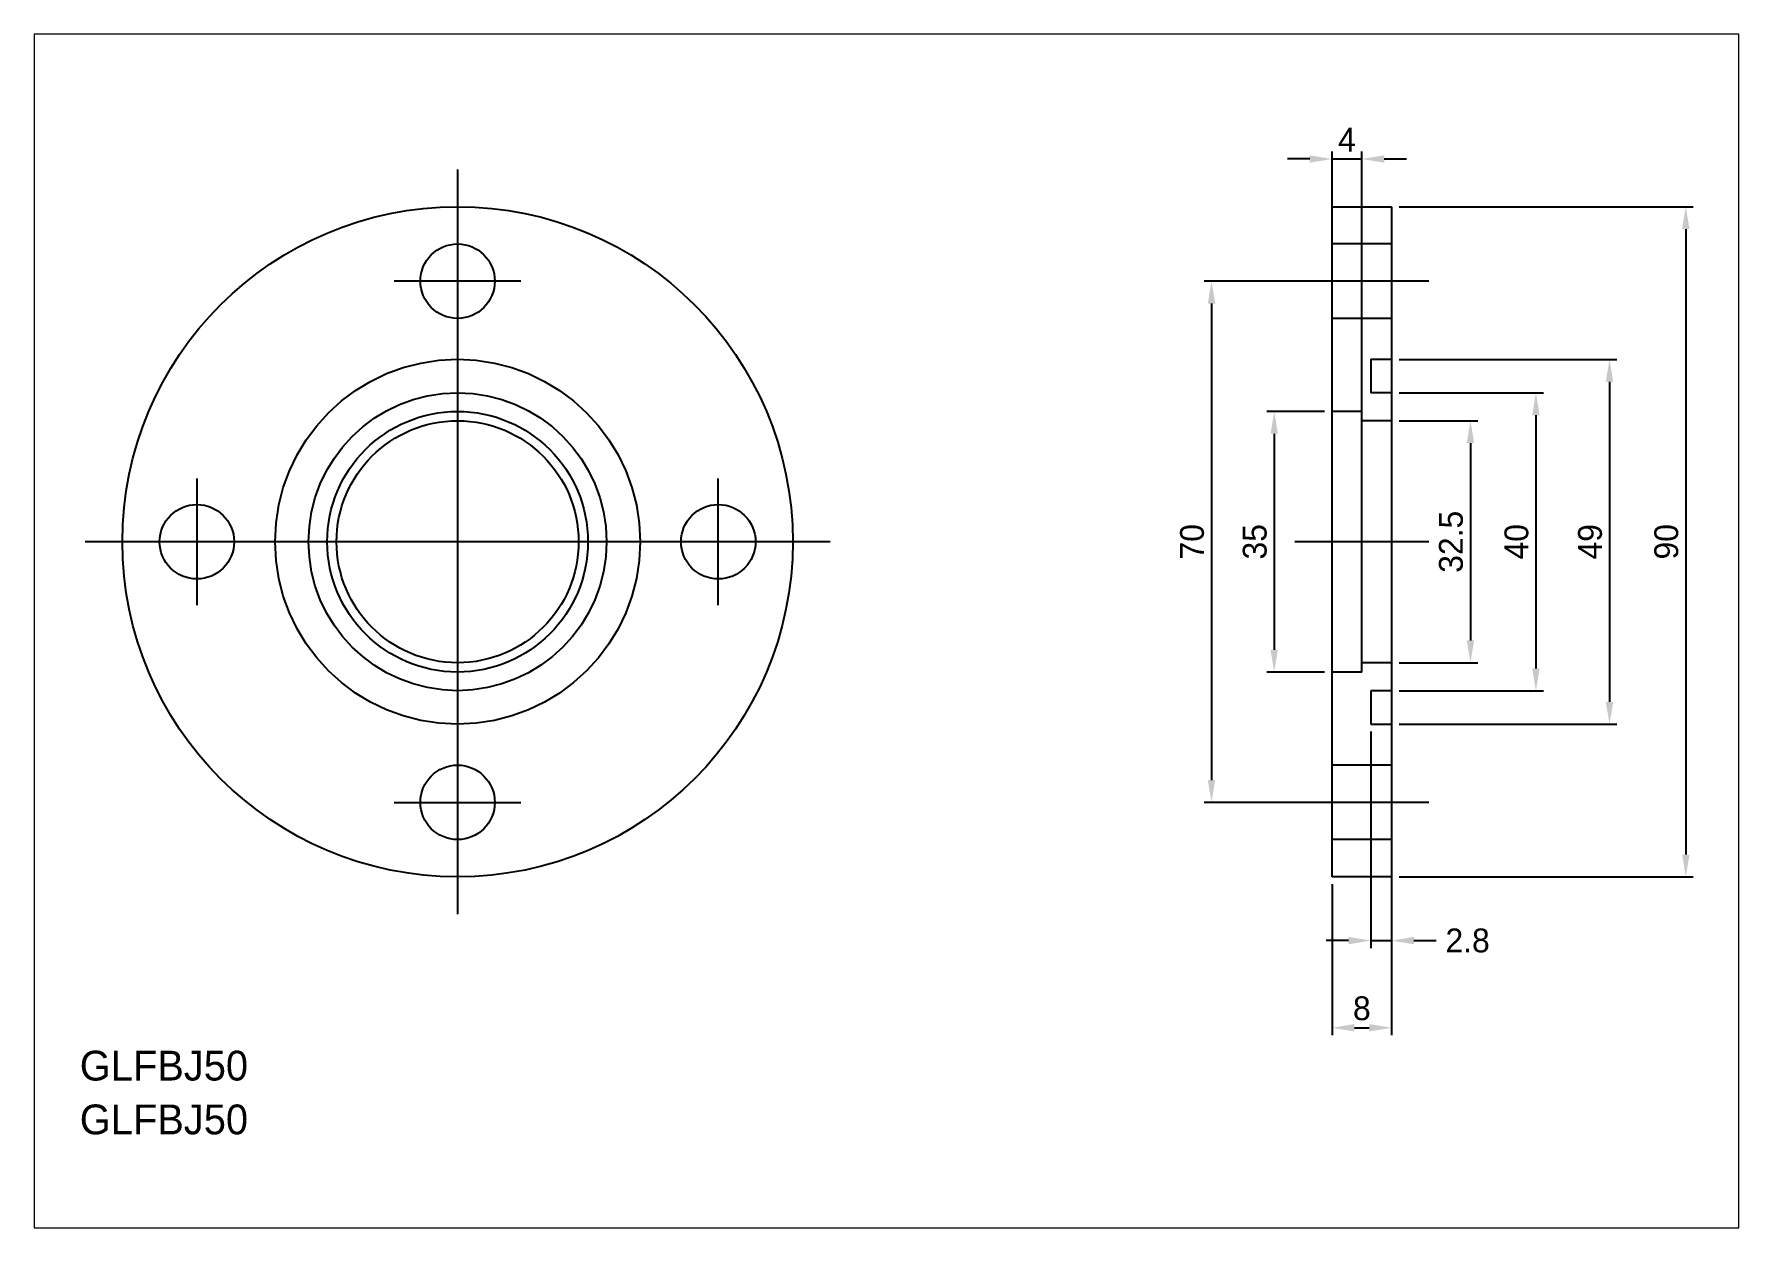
# Paper-space layout 'レイアウト1' of a CAD drawing. Extents: x 1.14 to 10.3, y 0.8 to 7.21.
# The model-space entities are those that its viewports show. They can reach past a viewport. Long polylines and large blocks are cut down to what shows.
import ezdxf

# ---------------------------------------------------------------- set-up
doc = ezdxf.new("R2010")
doc.units = 0
doc.header["$MEASUREMENT"] = 0
doc.linetypes.add('CENTER', pattern=[2, 1.25, -0.25, 0.25, -0.25])
doc.linetypes.add('DASHED', pattern=[0.75, 0.5, -0.25])
doc.layers.get('0').update_dxf_attribs({"linetype": 'CONTINUOUS'})
doc.layers.get('DEFPOINTS').update_dxf_attribs({"linetype": 'CONTINUOUS'})
doc.layers.add('CENTER', color=1, linetype='CENTER')
doc.layers.add('SIZE', color=7, linetype='CONTINUOUS')
doc.dimstyles.new('MISUMI', dxfattribs={"dimtxt": 3.2, "dimasz": 3, "dimexe": 1, "dimexo": 1, "dimgap": 1, "dimtad": 1, "dimdec": 4, "dimdsep": 46, "dimtxsty": 'STANDARD', "dimcen": 0, "dimadec": 0, "dimazin": 0, "dimtfac": 0.6, "dimtdec": 4, "dimtix": 1, "dimtmove": 2, "dimatfit": 3, "dimfxl": 1, "dimtvp": 1, "dimtolj": 1, "dimarcsym": 0})

# ---------------------------------------------------------------- blocks, each defined once
blk = doc.blocks.new('*D19')
at = {"layer": 'DEFPOINTS', "color": 0, "linetype": 'Continuous'}
for p in [(122.25, 65.4), (114.49, 30.4), (122.25, 30.4)]:
    blk.add_point(p, dxfattribs=at)
at = {"layer": 'SIZE', "color": 0, "linetype": 'Continuous', "lineweight": -2}
for p, q in [((121.25, 65.4), (113.49, 65.4)), ((114.49, 62.4), (114.49, 33.4)), ((121.25, 30.4), (113.49, 30.4))]:
    blk.add_line(p, q, dxfattribs=at)
at = {"layer": 'SIZE', "color": 0, "linetype": 'Continuous'}
for points in [[(113.99, 62.4), (114.99, 62.4), (114.49, 65.4)], [(113.99, 33.4), (114.99, 33.4), (114.49, 30.4)]]:
    blk.add_solid(points, dxfattribs=at)
at = {"layer": 'SIZE', "color": 0, "linetype": 'Continuous', "insert": (111.89, 47.9), "char_height": 3.2, "attachment_point": 5, "rotation": 90}
blk.add_mtext('\\A1;35', dxfattribs=at)
blk = doc.blocks.new('*D18')
at = {"layer": 'DEFPOINTS', "color": 0, "linetype": 'Continuous'}
for p in [(130.25, 64.15), (130.25, 31.65), (140.83, 31.65)]:
    blk.add_point(p, dxfattribs=at)
at = {"layer": 'SIZE', "color": 0, "linetype": 'Continuous', "lineweight": -2}
for p, q in [((131.25, 64.15), (141.83, 64.15)), ((140.83, 61.15), (140.83, 34.65)), ((131.25, 31.65), (141.83, 31.65))]:
    blk.add_line(p, q, dxfattribs=at)
at = {"layer": 'SIZE', "color": 0, "linetype": 'Continuous'}
for points in [[(140.33, 61.15), (141.33, 61.15), (140.83, 64.15)], [(140.33, 34.65), (141.33, 34.65), (140.83, 31.65)]]:
    blk.add_solid(points, dxfattribs=at)
at = {"layer": 'SIZE', "color": 0, "linetype": 'Continuous', "insert": (138.23, 47.9), "char_height": 3.2, "attachment_point": 5, "rotation": 90}
blk.add_mtext('\\A1;32.5', dxfattribs=at)
blk = doc.blocks.new('*D17')
at = {"layer": 'DEFPOINTS', "color": 0, "linetype": 'Continuous'}
for p in [(122.25, 82.9), (106.07, 12.9), (122.25, 12.9)]:
    blk.add_point(p, dxfattribs=at)
at = {"layer": 'SIZE', "color": 0, "linetype": 'Continuous', "lineweight": -2}
for p, q in [((121.25, 82.9), (105.07, 82.9)), ((106.07, 79.9), (106.07, 15.9)), ((121.25, 12.9), (105.07, 12.9))]:
    blk.add_line(p, q, dxfattribs=at)
at = {"layer": 'SIZE', "color": 0, "linetype": 'Continuous'}
for points in [[(105.57, 79.9), (106.57, 79.9), (106.07, 82.9)], [(105.57, 15.9), (106.57, 15.9), (106.07, 12.9)]]:
    blk.add_solid(points, dxfattribs=at)
at = {"layer": 'SIZE', "color": 0, "linetype": 'Continuous', "insert": (103.47, 47.9), "char_height": 3.2, "attachment_point": 5, "rotation": 90}
blk.add_mtext('\\A1;70', dxfattribs=at)
blk = doc.blocks.new('*D16')
at = {"layer": 'DEFPOINTS', "color": 0, "linetype": 'Continuous'}
for p in [(126.25, 99.31), (122.25, 65.4), (126.25, 64.15)]:
    blk.add_point(p, dxfattribs=at)
at = {"layer": 'SIZE', "color": 0, "linetype": 'Continuous', "lineweight": -2}
for p, q in [((119.25, 99.31), (116.25, 99.31)), ((122.25, 66.4), (122.25, 100.31)), ((122.25, 99.31), (126.25, 99.31)), ((126.25, 65.15), (126.25, 100.31)), ((129.25, 99.31), (132.25, 99.31))]:
    blk.add_line(p, q, dxfattribs=at)
at = {"layer": 'SIZE', "color": 0, "linetype": 'Continuous'}
for points in [[(119.25, 99.81), (119.25, 98.81), (122.25, 99.31)], [(129.25, 99.81), (129.25, 98.81), (126.25, 99.31)]]:
    blk.add_solid(points, dxfattribs=at)
at = {"layer": 'SIZE', "color": 0, "linetype": 'Continuous', "insert": (124.25, 101.91), "char_height": 3.2, "attachment_point": 5}
blk.add_mtext('\\A1;4', dxfattribs=at)
blk = doc.blocks.new('*D15')
at = {"layer": 'DEFPOINTS', "color": 0, "linetype": 'Continuous'}
for p in [(130.25, 67.9), (130.25, 27.9), (149.62, 27.9)]:
    blk.add_point(p, dxfattribs=at)
at = {"layer": 'SIZE', "color": 0, "linetype": 'Continuous', "lineweight": -2}
for p, q in [((131.25, 67.9), (150.62, 67.9)), ((149.62, 64.9), (149.62, 30.9)), ((131.25, 27.9), (150.62, 27.9))]:
    blk.add_line(p, q, dxfattribs=at)
at = {"layer": 'SIZE', "color": 0, "linetype": 'Continuous'}
for points in [[(149.12, 64.9), (150.12, 64.9), (149.62, 67.9)], [(149.12, 30.9), (150.12, 30.9), (149.62, 27.9)]]:
    blk.add_solid(points, dxfattribs=at)
at = {"layer": 'SIZE', "color": 0, "linetype": 'Continuous', "insert": (147.02, 47.9), "char_height": 3.2, "attachment_point": 5, "rotation": 90}
blk.add_mtext('\\A1;40', dxfattribs=at)
blk = doc.blocks.new('*D14')
at = {"layer": 'DEFPOINTS', "color": 0, "linetype": 'Continuous'}
for p in [(130.25, 72.4), (130.25, 23.4), (159.5, 23.4)]:
    blk.add_point(p, dxfattribs=at)
at = {"layer": 'SIZE', "color": 0, "linetype": 'Continuous', "lineweight": -2}
for p, q in [((131.25, 72.4), (160.5, 72.4)), ((159.5, 69.4), (159.5, 26.4)), ((131.25, 23.4), (160.5, 23.4))]:
    blk.add_line(p, q, dxfattribs=at)
at = {"layer": 'SIZE', "color": 0, "linetype": 'Continuous'}
for points in [[(159, 69.4), (160, 69.4), (159.5, 72.4)], [(159, 26.4), (160, 26.4), (159.5, 23.4)]]:
    blk.add_solid(points, dxfattribs=at)
at = {"layer": 'SIZE', "color": 0, "linetype": 'Continuous', "insert": (156.9, 47.9), "char_height": 3.2, "attachment_point": 5, "rotation": 90}
blk.add_mtext('\\A1;49', dxfattribs=at)
blk = doc.blocks.new('*D13')
at = {"layer": 'DEFPOINTS', "color": 0, "linetype": 'Continuous'}
for p in [(127.45, 23.4), (130.25, 23.4), (130.25, -5.66)]:
    blk.add_point(p, dxfattribs=at)
at = {"layer": 'SIZE', "color": 0, "linetype": 'Continuous', "lineweight": -2}
for p, q in [((127.45, 22.4), (127.45, -6.66)), ((130.25, 22.4), (130.25, -6.66)), ((124.45, -5.66), (121.45, -5.66)), ((127.45, -5.66), (130.25, -5.66)), ((133.25, -5.66), (136.25, -5.66))]:
    blk.add_line(p, q, dxfattribs=at)
at = {"layer": 'SIZE', "color": 0, "linetype": 'Continuous'}
for points in [[(124.45, -5.16), (124.45, -6.16), (127.45, -5.66)], [(133.25, -5.16), (133.25, -6.16), (130.25, -5.66)]]:
    blk.add_solid(points, dxfattribs=at)
at = {"layer": 'SIZE', "color": 0, "linetype": 'Continuous', "insert": (140.45, -5.66), "char_height": 3.2, "attachment_point": 5}
blk.add_mtext('\\A1;2.8', dxfattribs=at)
blk = doc.blocks.new('*D12')
at = {"layer": 'DEFPOINTS', "color": 0, "linetype": 'Continuous'}
for p in [(122.25, 2.9), (130.25, 2.9), (130.25, -17.37)]:
    blk.add_point(p, dxfattribs=at)
at = {"layer": 'SIZE', "color": 0, "linetype": 'Continuous', "lineweight": -2}
for p, q in [((122.25, 1.9), (122.25, -18.37)), ((130.25, 1.9), (130.25, -18.37)), ((125.25, -17.37), (127.25, -17.37))]:
    blk.add_line(p, q, dxfattribs=at)
at = {"layer": 'SIZE', "color": 0, "linetype": 'Continuous'}
for points in [[(125.25, -16.87), (125.25, -17.87), (122.25, -17.37)], [(127.25, -16.87), (127.25, -17.87), (130.25, -17.37)]]:
    blk.add_solid(points, dxfattribs=at)
at = {"layer": 'SIZE', "color": 0, "linetype": 'Continuous', "insert": (126.25, -14.77), "char_height": 3.2, "attachment_point": 5}
blk.add_mtext('\\A1;8', dxfattribs=at)
blk = doc.blocks.new('*D11')
at = {"layer": 'DEFPOINTS', "color": 0, "linetype": 'Continuous'}
for p in [(130.25, 92.9), (130.25, 2.9), (169.74, 2.9)]:
    blk.add_point(p, dxfattribs=at)
at = {"layer": 'SIZE', "color": 0, "linetype": 'Continuous', "lineweight": -2}
for p, q in [((131.25, 92.9), (170.74, 92.9)), ((169.74, 89.9), (169.74, 5.9)), ((131.25, 2.9), (170.74, 2.9))]:
    blk.add_line(p, q, dxfattribs=at)
at = {"layer": 'SIZE', "color": 0, "linetype": 'Continuous'}
for points in [[(169.24, 89.9), (170.24, 89.9), (169.74, 92.9)], [(169.24, 5.9), (170.24, 5.9), (169.74, 2.9)]]:
    blk.add_solid(points, dxfattribs=at)
at = {"layer": 'SIZE', "color": 0, "linetype": 'Continuous', "insert": (167.14, 47.9), "char_height": 3.2, "attachment_point": 5, "rotation": 90}
blk.add_mtext('\\A1;90', dxfattribs=at)

msp = doc.modelspace()

# ---------------------------------------------------------------- linework, layer by layer
at = {"color": 7, "linetype": 'Continuous'}
for p, q in [((122.25476, 2.90461), (122.25476, 92.90461)), ((122.25476, 92.90461), (130.25476, 92.90461)), ((130.25476, 92.90461), (130.25476, 2.90461)), ((130.25476, 2.90461), (122.25476, 2.90461))]:
    msp.add_line(p, q, dxfattribs=at)
at = {"color": 3, "linetype": 'DASHED'}
for p, q in [((130.25476, 87.90461), (122.25476, 87.90461)), ((130.25476, 77.90461), (122.25476, 77.90461)), ((127.45476, 72.40461), (130.25476, 72.40461)), ((127.45476, 72.40461), (127.45476, 67.90461)), ((130.25476, 67.90461), (127.45476, 67.90461)), ((126.25476, 65.40461), (122.25476, 65.40461)), ((126.25476, 30.40461), (126.25476, 65.40461)), ((130.25476, 64.15461), (126.25476, 64.15461)), ((126.25476, 30.40461), (122.25476, 30.40461)), ((130.25476, 31.65461), (126.25476, 31.65461)), ((130.25476, 27.90461), (127.45476, 27.90461)), ((127.45476, 27.90461), (127.45476, 23.40461)), ((127.45476, 23.40461), (130.25476, 23.40461)), ((130.25476, 17.90461), (122.25476, 17.90461)), ((130.25476, 7.90461), (122.25476, 7.90461))]:
    msp.add_line(p, q, dxfattribs=at)
at = {"color": 7, "linetype": 'Continuous'}
for centre, radius in [((4.85608, 47.90461), 45), ((4.85608, 82.90461), 5), ((4.85608, 47.90461), 17.5), ((4.85608, 47.90461), 16.25), ((-30.14392, 47.90461), 5), ((39.85608, 47.90461), 5), ((4.85608, 12.90461), 5)]:
    msp.add_circle(centre, radius, dxfattribs=at)
at = {"color": 3, "linetype": 'DASHED'}
for radius in [24.5, 20]:
    msp.add_circle((4.85608, 47.90461), radius, dxfattribs=at)
at = {"layer": 'CENTER', "color": 1, "linetype": 'CENTER'}
for p, q in [((4.85608, 97.90461), (4.85608, -2.09539)), ((13.35608, 82.90461), (-3.64392, 82.90461)), ((135.25476, 82.90461), (117.25476, 82.90461)), ((-30.14392, 56.40461), (-30.14392, 39.40461)), ((39.85608, 39.40461), (39.85608, 56.40461)), ((54.85608, 47.90461), (-45.14392, 47.90461)), ((135.25476, 47.90461), (117.25476, 47.90461)), ((-3.64392, 12.90461), (13.35608, 12.90461)), ((135.25476, 12.90461), (117.25476, 12.90461))]:
    msp.add_line(p, q, dxfattribs=at)

# ---------------------------------------------------------------- texts
at = {"color": 7, "linetype": 'Continuous'}
for p in [(-45.86411, -24.45285), (-45.86411, -31.67588)]:
    msp.add_text('GLFBJ50', height=4, dxfattribs=at).set_placement(p)

# ---------------------------------------------------------------- dimensions: what is measured, and where the dimension line sits
at = {"layer": 'SIZE', "color": 7, "linetype": 'Continuous'}
for base, p1, p2, picture, middle in [((126.25476, 99.31143), (122.25476, 65.40461), (126.25476, 64.15461), '*D16', (124.25476, 101.91143)), ((130.25476, -17.36543), (122.25476, 2.90461), (130.25476, 2.90461), '*D12', (126.25476, -14.76543))]:
    dim = msp.add_linear_dim(base=base, p1=p1, p2=p2, dimstyle='MISUMI', dxfattribs=at)
    dim.commit()
    dim.dimension.update_dxf_attribs({"geometry": picture, "text_midpoint": middle})
for base, p1, p2, picture, middle in [((169.74116, 2.90461), (130.25476, 92.90461), (130.25476, 2.90461), '*D11', (167.14116, 47.90461)), ((106.07202, 12.90461), (122.25476, 82.90461), (122.25476, 12.90461), '*D17', (103.47202, 47.90461)), ((159.49555, 23.40461), (130.25476, 72.40461), (130.25476, 23.40461), '*D14', (156.89555, 47.90461)), ((149.61586, 27.90461), (130.25476, 67.90461), (130.25476, 27.90461), '*D15', (147.01586, 47.90461)), ((114.48806, 30.40461), (122.25476, 65.40461), (122.25476, 30.40461), '*D19', (111.88806, 47.90461)), ((140.83391, 31.65461), (130.25476, 64.15461), (130.25476, 31.65461), '*D18', (138.23391, 47.90461))]:
    dim = msp.add_linear_dim(base=base, p1=p1, p2=p2, angle=90, dimstyle='MISUMI', dxfattribs=at)
    dim.commit()
    dim.dimension.update_dxf_attribs({"geometry": picture, "text_midpoint": middle})
dim = msp.add_linear_dim(base=(130.25476, -5.66117), p1=(127.45476, 23.40461), p2=(130.25476, 23.40461), dimstyle='MISUMI', dxfattribs=at)
dim.commit()
dim.dimension.update_dxf_attribs({"geometry": '*D13', "text_midpoint": (140.45476, -5.66117), "dimtype": 160})

psp = doc.layouts.new('レイアウト1')

# ---------------------------------------------------------------- viewports
at = {"layer": 'SIZE', "color": 7, "linetype": 'Continuous'}
psp.add_viewport(center=(5.7217, 4.0083), size=(9.1547, 6.413333), view_center_point=(62.43853, 35.91778), view_height=160.3333265, dxfattribs=at)

doc.saveas('drawing.dxf')
